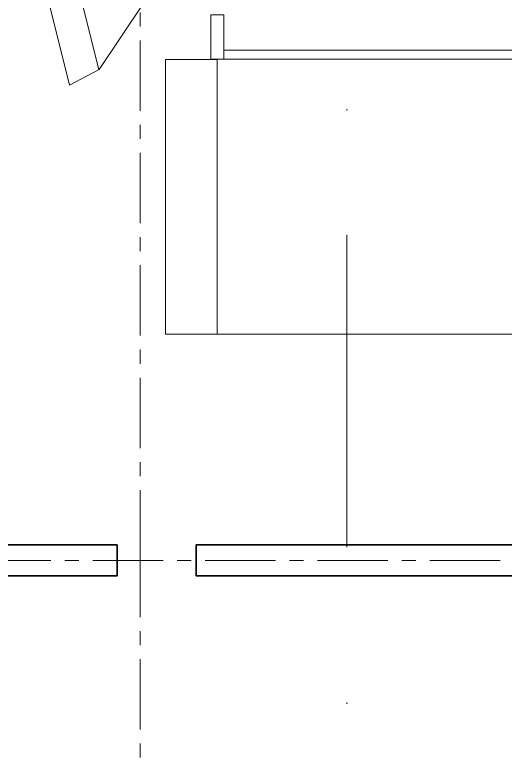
# Model space of a CAD drawing. Header units: millimetres. Extents: x -164867 to 807677, y -316775 to 513985.
# Drawn here: x 288788 to 289896, y 498529 to 500213 of the extents above; entities that cross this region are included whole.
import ezdxf

# ---------------------------------------------------------------- set-up
doc = ezdxf.new("R2010")
doc.units = ezdxf.units.MM
for name, pattern in [('CENTER', [50.8, 31.75, -6.35, 6.35, -6.35]), ('CENTER2', [28.575, 19.05, -3.175, 3.175, -3.175]), ('А_Штрихпунктирная', [1340.555525, 705.555534, -352.777767, 0, -282.222223])]:
    doc.linetypes.add(name, pattern=pattern)
doc.layers.get('Defpoints').update_dxf_attribs({"color": 140})
for name, color, linetype, lineweight in [('00_asys', 7, 'CENTER2', 13), ('EL LOTKI', 202, 'Continuous', 18), ('INT_2_Sviesa_SAB_MEDINES LUBOS', 1, 'Continuous', 35), ('TECHNO', 7, 'Continuous', 15)]:
    doc.layers.add(name, color=color, linetype=linetype, lineweight=lineweight)
doc.styles.add('ISOCPEUR', font='isocpeur.ttf')
doc.dimstyles.new('SAB_int_100', dxfattribs={"dimtxt": 200, "dimasz": 100, "dimexe": 70, "dimexo": 70, "dimgap": 60, "dimtad": 1, "dimdec": 1, "dimrnd": 5, "dimtxsty": 'ISOCPEUR', "dimblk": 'ARCHTICK', "dimcen": 20, "dimdle": 70, "dimadec": 0, "dimazin": 0, "dimtfac": 1, "dimtdec": 1, "dimtmove": 1, "dimatfit": 2, "dimfxl": 1, "dimtfill": 1, "dimarcsym": 0})

# ---------------------------------------------------------------- blocks, each defined once
blk = doc.blocks.new('1.33m stelazs')
at = {"transparency": 33554669}
for points in [[(15602, 11320), (15602, 11420), (15632, 11420), (15632, 11320), (15602, 11320)], [(16954, 11320), (16954, 11420), (16924, 11420), (16924, 11320), (16954, 11320)], [(16924, 11340), (15632, 11340)], [(15617, 11320), (15617, 10699), (16939, 10699), (16939, 11320), (15617, 11320)]]:
    blk.add_lwpolyline(points, dxfattribs=at)
blk = doc.blocks.new('TECHNOLOGIJA Garmatnaya')
at = {"layer": 'TECHNO', "transparency": 33554687}
blk.add_lwpolyline([(41874.8, 42910.5), (41939.7, 42873), (42090, 42649.3), (42090, 42350.7), (41939.7, 42127), (41873.2, 42091.5), (41771, 42500), (41874.8, 42910.5), (41939.7, 42873), (41846, 42500), (41939.2, 42126.8)], dxfattribs=at)
blk.add_lwpolyline([(42090, 41529), (42207.1, 41529), (42207.1, 42149), (42090, 42149)], close=True, dxfattribs=at)
at = {"layer": 'TECHNO', "transparency": 33554687, "xscale": -1}
blk.add_blockref('1.33m stelazs', (59146.1, 30830), dxfattribs=at)
blk = doc.blocks.new('L 1686')
at = {"transparency": 33554687}
blk.add_lwpolyline([(1994127.7, -1660861.1), (1994197.7, -1660861.1), (1994197.7, -1662547.1), (1994127.7, -1662547.1)], close=True, dxfattribs=at)
blk = doc.blocks.new('L 1406')
at = {"transparency": 33554687}
blk.add_lwpolyline([(1993963, -1660861.1), (1993893, -1660861.1), (1993893, -1662267.1), (1993963, -1662267.1)], close=True, dxfattribs=at)
blk = doc.blocks.new('SVIESTUVAI Garmatnaya')
at = {"layer": 'INT_2_Sviesa_SAB_MEDINES LUBOS', "transparency": 33554687, "xscale": -1, "rotation": 270}
for name, p in [('L 1406', (1702841.6, -1952910.5)), ('L 1686', (1704706.6, -1953145.2))]:
    blk.add_blockref(name, p, dxfattribs=at)
blk = doc.blocks.new('OSI Garmatnaya')
at = {"layer": '00_asys', "linetype": 'А_Штрихпунктирная', "transparency": 33554687}
blk.add_lwpolyline([(42500, 55159.77), (42500, -4664.1)], dxfattribs=at)
blk = doc.blocks.new('_ArchTick')
at = {"color": 0, "linetype": 'ByBlock', "const_width": 0.15}
blk.add_lwpolyline([(-0.5, -0.5), (0.5, 0.5)], dxfattribs=at)
blk = doc.blocks.new('*D441')
at = {"layer": 'Defpoints', "color": 0, "transparency": 16777216}
for p in [(41223.8, 41017.5), (41798, 41017.5), (41528.3, 39377.5)]:
    blk.add_point(p, dxfattribs=at)
at = {"layer": 'EL LOTKI', "color": 0, "lineweight": -2, "transparency": 16777216}
for p, q in [((41223.8, 39307.5), (41223.8, 41087.5)), ((41728, 41017.5), (41153.8, 41017.5)), ((41458.3, 39377.5), (41153.8, 39377.5))]:
    blk.add_line(p, q, dxfattribs=at)
at = {"layer": 'EL LOTKI', "color": 0, "lineweight": -2, "transparency": 16777216, "xscale": 100, "yscale": 100, "zscale": 100}
for p, rotation in [((41223.8, 41017.5), 90), ((41223.8, 39377.5), 270)]:
    blk.add_blockref('_ArchTick', p, dxfattribs=dict(at, rotation=rotation))
at = {"layer": 'EL LOTKI', "color": 0, "transparency": 16777216, "insert": (41063.8, 40197.5), "char_height": 200, "attachment_point": 5, "rotation": 90, "style": 'ISOCPEUR', "bg_fill": 3, "box_fill_scale": 1.1, "bg_fill_color": 256, "bg_fill_true_color": 13158600, "bg_fill_transparency": 0}
blk.add_mtext('1640', dxfattribs=at)
blk = doc.blocks.new('*D442')
at = {"layer": 'Defpoints', "color": 0, "transparency": 16777216}
for p in [(41223.8, 42837.5), (41597.2, 42837.5), (41798, 41017.5)]:
    blk.add_point(p, dxfattribs=at)
at = {"layer": 'EL LOTKI', "color": 0, "lineweight": -2, "transparency": 16777216}
for p, q in [((41223.8, 40947.5), (41223.8, 42907.5)), ((41527.2, 42837.5), (41153.8, 42837.5)), ((41728, 41017.5), (41153.8, 41017.5))]:
    blk.add_line(p, q, dxfattribs=at)
at = {"layer": 'EL LOTKI', "color": 0, "lineweight": -2, "transparency": 16777216, "xscale": 100, "yscale": 100, "zscale": 100}
for p, rotation in [((41223.8, 42837.5), 90), ((41223.8, 41017.5), 270)]:
    blk.add_blockref('_ArchTick', p, dxfattribs=dict(at, rotation=rotation))
at = {"layer": 'EL LOTKI', "color": 0, "transparency": 16777216, "insert": (41063.8, 41927.5), "char_height": 200, "attachment_point": 5, "rotation": 90, "style": 'ISOCPEUR', "bg_fill": 3, "box_fill_scale": 1.1, "bg_fill_color": 256, "bg_fill_true_color": 13158600, "bg_fill_transparency": 0}
blk.add_mtext('1820', dxfattribs=at)
blk = doc.blocks.new('EL LOTKI Garmatnaya')
at = {"layer": 'EL LOTKI', "linetype": 'CENTER', "ltscale": 5, "transparency": 33554687}
for points in [[(42032.5, 41017.5), (42032.5, 48967.5), (7012.5, 48967.5), (7012.5, 2027.5), (42032.5, 2027.5), (42032.5, 41017.5)], [(52752.5, 41017.5), (40465, 41017.5)]]:
    blk.add_lwpolyline(points, dxfattribs=at)
at = {"layer": 'EL LOTKI', "transparency": 33554687}
dim = blk.add_linear_dim(base=(41223.78, 41017.5), p1=(41528.27, 39377.5), p2=(41797.96, 41017.5), angle=270, dimstyle='SAB_int_100', dxfattribs=at)
dim.commit()
dim.dimension.update_dxf_attribs({"geometry": '*D441', "text_midpoint": (41063.78, 40197.5)})
dim = blk.add_linear_dim(base=(41223.78, 42837.5), p1=(41797.96, 41017.5), p2=(41597.15, 42837.5), angle=270, dimstyle='SAB_int_100', dxfattribs=at)
dim.commit()
dim.dimension.update_dxf_attribs({"geometry": '*D442', "text_midpoint": (41063.78, 41927.5)})

msp = doc.modelspace()

# ---------------------------------------------------------------- block references
at = {"layer": 'INT_2_Sviesa_SAB_MEDINES LUBOS', "transparency": 33554687}
msp.add_blockref('SVIESTUVAI Garmatnaya', (247038.21, 457962.73), dxfattribs=at)
at = {"layer": 'TECHNO', "transparency": 33554687}
msp.add_blockref('TECHNOLOGIJA Garmatnaya', (247038.21, 457962.73), dxfattribs=at)

# ---------------------------------------------------------------- next in the draw order: block references
at = {"layer": '00_asys', "linetype": 'CENTER2', "lineweight": 25, "ltscale": 200, "transparency": 33554687}
msp.add_blockref('OSI Garmatnaya', (247038.21, 457962.73), dxfattribs=at)

# ---------------------------------------------------------------- next in the draw order: block references
at = {"layer": 'EL LOTKI', "transparency": 33554687}
msp.add_blockref('EL LOTKI Garmatnaya', (247038.21, 457962.73), dxfattribs=at)

doc.saveas('drawing.dxf')
